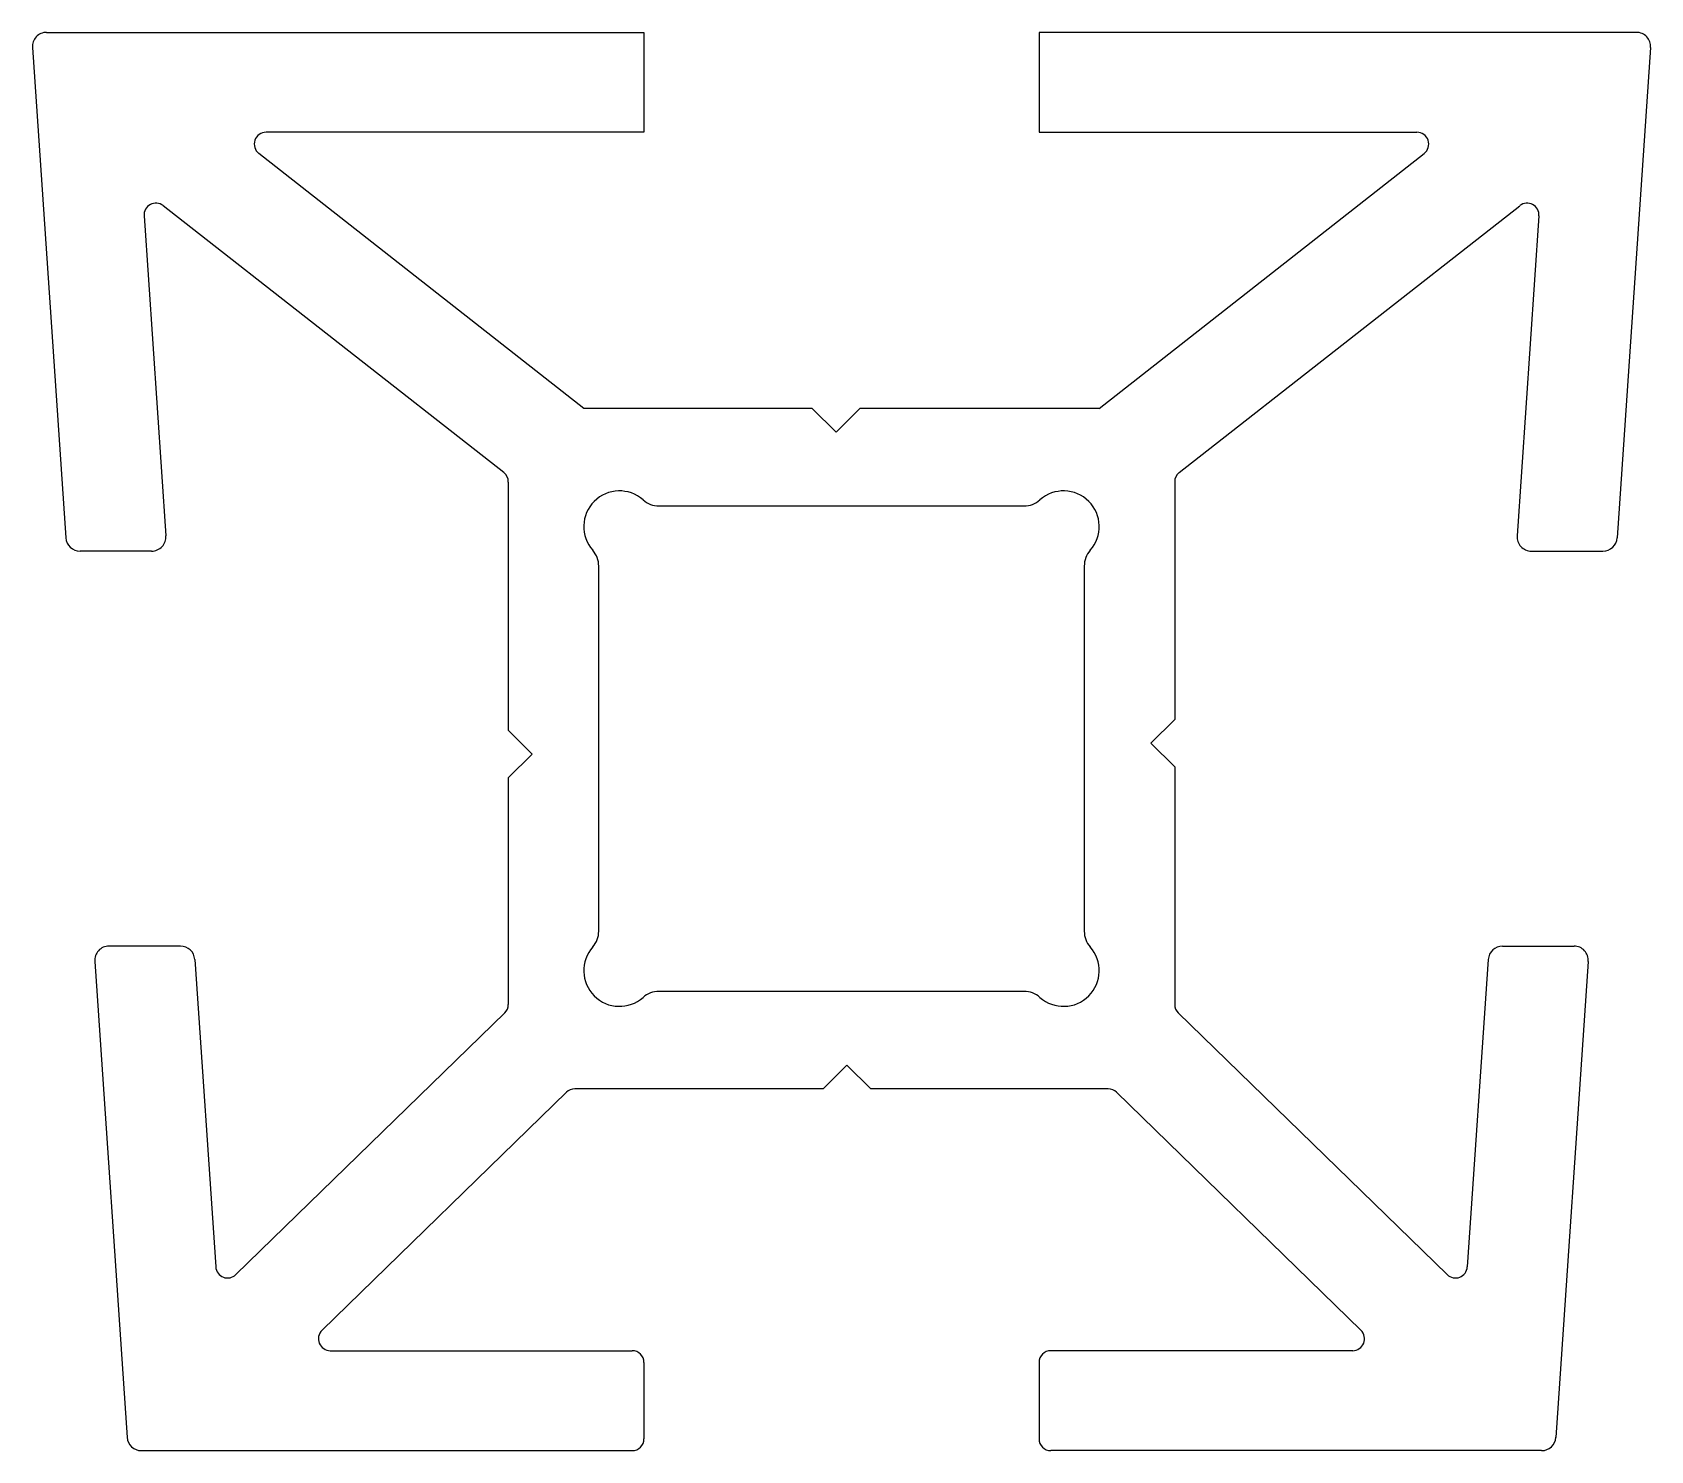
# Model space of a CAD drawing. Extents: x 1716.9 to 1750.9, y 1965.4 to 1995.2.
import ezdxf

# ---------------------------------------------------------------- set-up
doc = ezdxf.new("R2010")
doc.units = 0
doc.layers.get('0').update_dxf_attribs({"linetype": 'CONTINUOUS'})

msp = doc.modelspace()

# ---------------------------------------------------------------- linework, layer by layer
at = {"color": 0}
for p, q in [((1717.15, 1995.183), (1729.7, 1995.183)), ((1729.7, 1995.183), (1729.7, 1993.083)), ((1750.55, 1995.183), (1738, 1995.183)), ((1738, 1995.183), (1738, 1993.083)), ((1716.851, 1994.862), (1717.553, 1984.562)), ((1750.849, 1994.862), (1750.147, 1984.562)), ((1729.7, 1993.083), (1721.762, 1993.083)), ((1738, 1993.083), (1745.938, 1993.083)), ((1728.435, 1987.283), (1721.608, 1992.636)), ((1739.265, 1987.283), (1746.092, 1992.636)), ((1726.754, 1985.932), (1719.6, 1991.541)), ((1740.946, 1985.932), (1748.1, 1991.541)), ((1719.197, 1991.328), (1719.655, 1984.603)), ((1748.504, 1991.328), (1748.045, 1984.603)), ((1733.236, 1987.283), (1728.435, 1987.283)), ((1733.736, 1986.783), (1733.236, 1987.283)), ((1733.736, 1986.783), (1734.236, 1987.283)), ((1739.265, 1987.283), (1734.236, 1987.283)), ((1726.85, 1985.735), (1726.85, 1980.518)), ((1740.85, 1985.735), (1740.85, 1980.747)), ((1730.015, 1985.233), (1737.685, 1985.233)), ((1719.356, 1984.283), (1717.852, 1984.283)), ((1748.344, 1984.283), (1749.848, 1984.283)), ((1728.75, 1976.297), (1728.75, 1983.968)), ((1738.95, 1983.968), (1738.95, 1976.297)), ((1727.35, 1980.018), (1726.85, 1980.518)), ((1740.35, 1980.247), (1740.85, 1980.747)), ((1740.35, 1980.247), (1740.85, 1979.747)), ((1727.35, 1980.018), (1726.85, 1979.518)), ((1726.85, 1979.518), (1726.85, 1974.759)), ((1740.85, 1979.747), (1740.85, 1974.759)), ((1719.963, 1975.983), (1718.459, 1975.983)), ((1747.738, 1975.983), (1749.241, 1975.983)), ((1718.16, 1975.662), (1718.841, 1965.662)), ((1720.262, 1975.703), (1720.702, 1969.243)), ((1747.438, 1975.703), (1746.998, 1969.243)), ((1749.54, 1975.662), (1748.859, 1965.662)), ((1737.685, 1975.033), (1730.015, 1975.033)), ((1721.126, 1969.081), (1726.774, 1974.58)), ((1746.574, 1969.081), (1740.926, 1974.58)), ((1733.964, 1973.483), (1733.464, 1972.983)), ((1733.964, 1973.483), (1734.464, 1972.983)), ((1722.936, 1967.912), (1728.072, 1972.912)), ((1733.464, 1972.983), (1728.246, 1972.983)), ((1739.454, 1972.983), (1734.464, 1972.983)), ((1744.764, 1967.912), (1739.628, 1972.912)), ((1723.11, 1967.483), (1729.45, 1967.483)), ((1744.59, 1967.483), (1738.25, 1967.483)), ((1729.7, 1967.233), (1729.7, 1965.633)), ((1738, 1967.233), (1738, 1965.633)), ((1719.141, 1965.383), (1729.45, 1965.383)), ((1748.559, 1965.383), (1738.25, 1965.383))]:
    msp.add_line(p, q, dxfattribs=at)
for centre, radius, start, end in [((1717.15, 1994.883), 0.3, 90, 183.9), ((1750.55, 1994.883), 0.3, 356.1, 90), ((1721.762, 1992.833), 0.25, 90, 231.9), ((1745.938, 1992.833), 0.25, 308.1, 90), ((1719.446, 1991.345), 0.25, 51.9, 183.9), ((1748.254, 1991.345), 0.25, 356.1, 128.1), ((1726.6, 1985.735), 0.25, 0, 51.9), ((1741.1, 1985.735), 0.25, 128.1, 180), ((1729.185, 1984.798), 0.75, 48.4174, 221.5826), ((1730.015, 1985.733), 0.5, 228.4174, 270), ((1737.685, 1985.733), 0.5, 270, 311.5826), ((1738.515, 1984.798), 0.75, 318.4174, 131.5826), ((1719.356, 1984.583), 0.3, 270, 3.9), ((1748.344, 1984.583), 0.3, 176.1, 270), ((1717.852, 1984.583), 0.3, 183.9, 270), ((1728.25, 1983.968), 0.5, 0, 41.5826), ((1739.45, 1983.968), 0.5, 138.4174, 180), ((1749.848, 1984.583), 0.3, 270, 356.1), ((1728.25, 1976.297), 0.5, 318.4174, 360), ((1739.45, 1976.297), 0.5, 180, 221.5826), ((1718.459, 1975.683), 0.3, 90, 183.9), ((1719.963, 1975.683), 0.3, 3.9, 90), ((1729.185, 1975.468), 0.75, 138.4174, 311.5826), ((1738.515, 1975.468), 0.75, 228.4174, 41.5826), ((1747.738, 1975.683), 0.3, 90, 176.1), ((1749.241, 1975.683), 0.3, 356.1, 90), ((1726.6, 1974.759), 0.25, 314.2313, 360), ((1730.015, 1974.533), 0.5, 90, 131.5826), ((1737.685, 1974.533), 0.5, 48.4174, 90), ((1741.1, 1974.759), 0.25, 180, 225.7687), ((1728.246, 1972.733), 0.25, 90, 134.2313), ((1739.454, 1972.733), 0.25, 45.7687, 90), ((1720.952, 1969.26), 0.25, 183.9, 314.2313), ((1746.749, 1969.26), 0.25, 225.7687, 356.1), ((1723.11, 1967.733), 0.25, 134.2313, 270), ((1744.59, 1967.733), 0.25, 270, 45.7687), ((1729.45, 1967.233), 0.25, 0, 90), ((1738.25, 1967.233), 0.25, 90, 180), ((1719.141, 1965.683), 0.3, 183.9, 270), ((1729.45, 1965.633), 0.25, 270, 0), ((1738.25, 1965.633), 0.25, 180, 270), ((1748.559, 1965.683), 0.3, 270, 356.1)]:
    msp.add_arc(centre, radius, start, end, dxfattribs=at)

doc.saveas('drawing.dxf')
